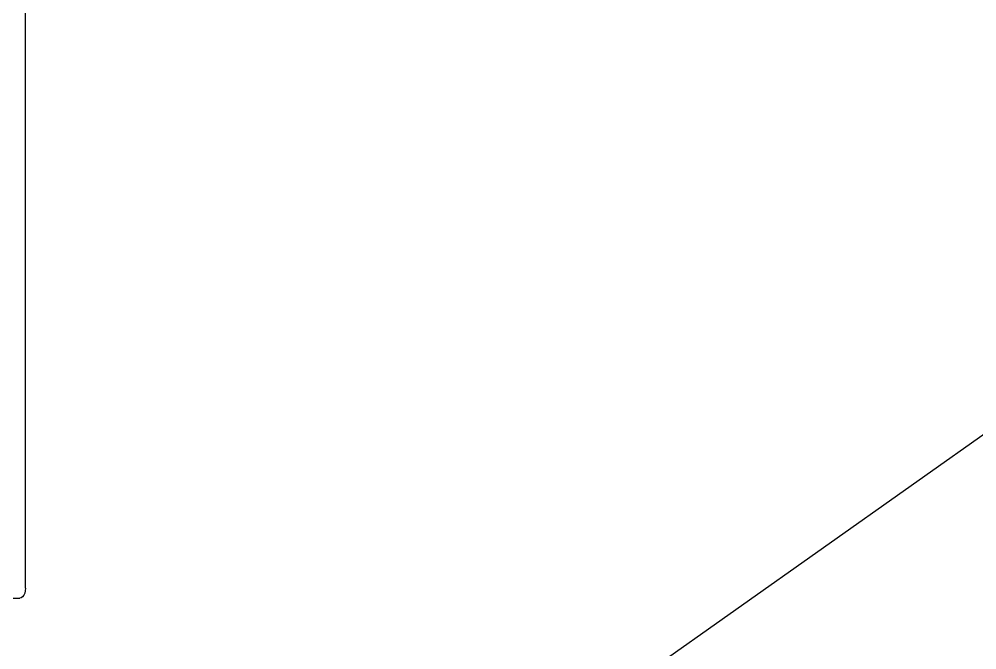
# Model space of a CAD drawing. Header units: millimetres. Extents: x -41292 to 298682, y -22072 to 33155.
# Drawn here: x 26438 to 27392, y -10591 to -9963 of the extents above; entities that cross this region are included whole.
import ezdxf

# ---------------------------------------------------------------- set-up
doc = ezdxf.new("R2010")
doc.units = ezdxf.units.MM

# ---------------------------------------------------------------- blocks, each defined once
blk = doc.blocks.new('rmfnasesx')
for p, q in [((53907.95, 4982.73), (53907.95, 5973.01)), ((53907.21, 4977.87), (53906.34, 4975.86)), ((53907.76, 4980.21), (53907.21, 4977.87)), ((53907.95, 4982.73), (53907.76, 4980.21)), ((52813.45, 4973.01), (53902.45, 4973.01)), ((53903.87, 4973.34), (53902.45, 4973.01)), ((53905.2, 4974.31), (53903.87, 4973.34)), ((53906.34, 4975.86), (53905.2, 4974.31))]:
    blk.add_line(p, q)

msp = doc.modelspace()

# ---------------------------------------------------------------- linework, layer by layer
msp.add_lwpolyline([(42289.27, 153.15), (21289.27, -14696.85)])

# ---------------------------------------------------------------- block references
msp.add_blockref('rmfnasesx', (-27463.27, -15512.43))

doc.saveas('drawing.dxf')
